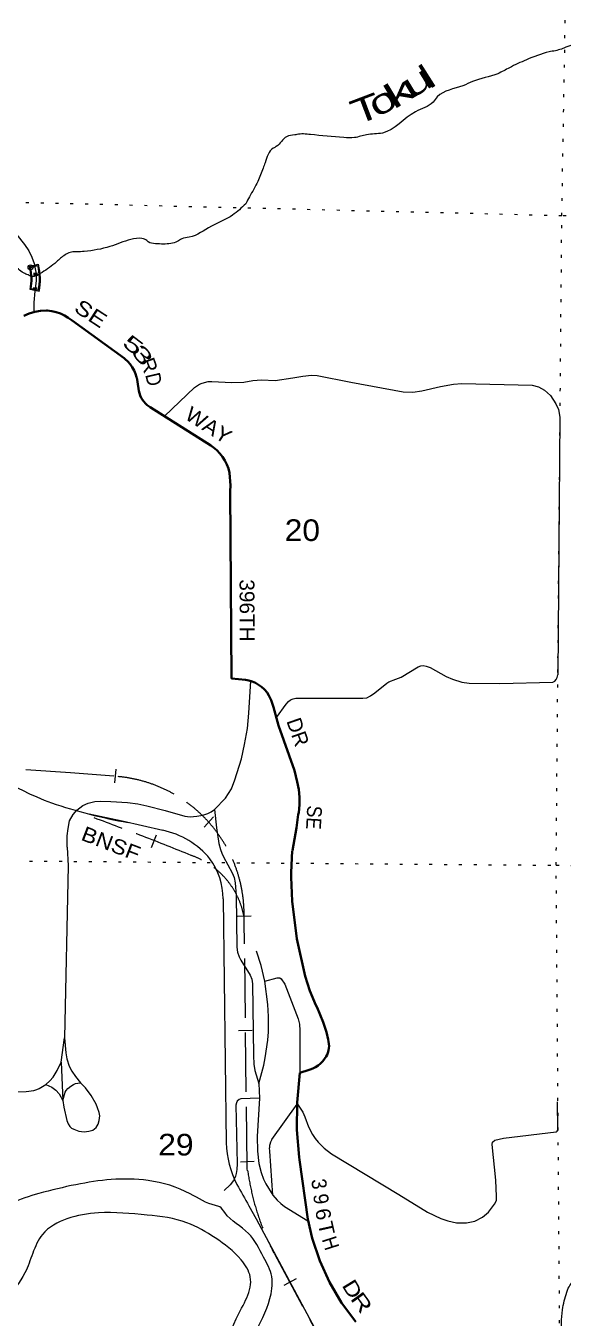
# Model space of a CAD drawing. Header units: feet. Extents: x -248627 to 3, y 0 to 184934.
# Drawn here: x -203169 to -198815, y 13142 to 23608 of the extents above; entities that cross this region are included whole.
import ezdxf

# ---------------------------------------------------------------- set-up
doc = ezdxf.new("R2010")
doc.units = ezdxf.units.FT
doc.header["$LTSCALE"] = 80
doc.header["$PDMODE"] = 32
doc.header["$PDSIZE"] = 40
doc.linetypes.add('DOTTED', pattern=[1.5, 0.3, -1.2])
doc.linetypes.add('LONG_DASHED', pattern=[7.5, 6, -1.5])
for name, color, linetype, lineweight in [('26', 7, 'Continuous', 40), ('29', 7, 'Continuous', 25), ('31', 7, 'Continuous', 13), ('34', 7, 'Continuous', 25), ('39', 7, 'Continuous', 13), ('41', 7, 'Continuous', 13), ('63', 7, 'Continuous', 25), ('7', 7, 'DOTTED', 13)]:
    doc.layers.add(name, color=color, linetype=linetype, lineweight=lineweight)
doc.layers.add('27', color=7, linetype='Continuous')

msp = doc.modelspace()

# ---------------------------------------------------------------- linework, layer by layer
at = {"layer": '26'}
for points in [[(-201009.79, 16928.86), (-200977.26, 17111.74), (-200961.5, 17219.88), (-200958.53, 17236.45), (-200951.58, 17298.87), (-200951.19, 17361.67), (-200957.37, 17424.16), (-200970.05, 17485.67), (-200993.46, 17577.47), (-201120.83, 17942.79), (-201129.3, 17972.32), (-201163.3, 18089.14), (-201170.51, 18113.91), (-201179.29, 18139.14), (-201181.85, 18146.51), (-201196.74, 18178.29), (-201199.78, 18183.33), (-201214.89, 18208.36), (-201236.82, 18233.33), (-201239.25, 18236.01), (-201260.65, 18255.13), (-201283.93, 18271.91), (-201308.84, 18286.16), (-201335.11, 18297.73), (-201362.44, 18306.5), (-201390.53, 18312.35), (-201501.84, 18323.11), (-201513.02, 19839.07), (-201512.33, 19885.9), (-201518.6, 19987.21), (-201527.51, 20021.75), (-201539.98, 20055.16), (-201555.87, 20087.09), (-201575.01, 20117.19), (-201597.2, 20145.11), (-201622.18, 20170.57), (-201649.69, 20193.27), (-201671.39, 20208.09), (-202162.72, 20520.84), (-202170.98, 20525.86), (-202186.64, 20537.13), (-202201.02, 20549.98), (-202213.99, 20564.25), (-202225.39, 20579.81), (-202235.11, 20596.47), (-202243.03, 20614.06), (-202249.06, 20632.38), (-202253.15, 20651.23), (-202255.25, 20670.4), (-202271.08, 20759), (-202271.34, 20760.11), (-202271.8, 20761.97), (-202280.52, 20790.08), (-202292.14, 20817.12), (-202306.51, 20842.81), (-202323.49, 20866.85), (-202342.89, 20888.98), (-202364.5, 20908.96), (-202373.13, 20916.6), (-202792.71, 21220.45), (-202827.05, 21242.87), (-202856.52, 21261.08), (-202889.49, 21277.07), (-202923.95, 21289.53), (-202959.52, 21298.31), (-202995.82, 21303.33), (-203002.6, 21303.19), (-203049.8, 21299.38), (-203096.35, 21290.65), (-203141.73, 21277.11), (-203185.44, 21258.89)], [(-200496.64, 13112.53), (-200610.84, 13266.98), (-200708.26, 13432.52), (-200787.85, 13607.33), (-200848.73, 13789.51), (-200884.35, 13943.74), (-200952.49, 14423.96), (-200955.57, 14445.37), (-200974.5, 14666.83), (-200970.19, 14889.05), (-200949.17, 15127.98), (-200874.69, 15153.15), (-200866.34, 15155.7), (-200843.32, 15164.56), (-200821.35, 15175.77), (-200800.68, 15189.22), (-200781.52, 15204.75), (-200764.09, 15222.21), (-200748.59, 15241.39), (-200735.17, 15262.08), (-200728.52, 15275.07), (-200721.8, 15291.96), (-200716.87, 15309.47), (-200713.81, 15327.39), (-200712.63, 15345.53), (-200713.36, 15363.69), (-200715.98, 15381.69), (-200720.47, 15399.3), (-200733.14, 15457.64), (-200758.97, 15540.43), (-200808.8, 15658.51), (-200818.31, 15677.4), (-200867.64, 15792.41), (-200904.67, 15911.95), (-200974.19, 16212.81), (-201011.88, 16519.29), (-201019.09, 16714.09), (-201019.49, 16751.09), (-201010.27, 16926.17), (-201010.26, 16926.25)]]:
    msp.add_lwpolyline(points, dxfattribs=at)
at = {"layer": '29'}
for p, q in [((-198843.46, 20438.02), (-198859.91, 18351.57)), ((-201333.9, 15848.85), (-201325.27, 15269.33)), ((-202883.92, 15216.26), (-202857, 15413.66)), ((-202883.92, 15216.26), (-202869.9, 14905.45)), ((-201280.94, 15042.36), (-201276.37, 14923.95)), ((-201176.42, 14589.04), (-200971.48, 14874.93))]:
    msp.add_line(p, q, dxfattribs=at)
for points in [[(-203666.8, 22549.37), (-203558, 22330.41), (-203498.83, 22238.32), (-203408.98, 22122.12), (-203181.07, 21837.08), (-203146, 21785.56), (-203119.71, 21734.03), (-203103.27, 21683.61), (-203093.42, 21639.75), (-203086.83, 21598.09), (-203084.65, 21545.47), (-203090.12, 21499.43), (-203097.8, 21457.77), (-203104.37, 21367.87), (-203105.84, 21287.73)], [(-202046.85, 20447.08), (-201802.64, 20679.4), (-201761.01, 20705.71), (-201741.28, 20714.48), (-201693.07, 20727.64), (-201662.39, 20727.64), (-201500.23, 20718.87), (-201403.8, 20723.25), (-201329.29, 20736.41), (-201259.17, 20740.79), (-201149.6, 20736.41), (-201004.96, 20758.34), (-200923.88, 20771.49), (-200853.75, 20778.07), (-200807.73, 20775.88), (-200535.99, 20723.25), (-200110.86, 20644.32), (-200034.15, 20642.13), (-199961.84, 20653.09), (-199808.44, 20688.17), (-199703.24, 20705.71), (-199637.51, 20710.1), (-199067.73, 20696.94), (-199015.14, 20683.79), (-198966.93, 20657.48), (-198918.71, 20613.62), (-198874.89, 20547.85), (-198852.97, 20499.61), (-198843.46, 20438.02)], [(-201139.29, 18005.75), (-201059.76, 18114.07), (-201042.22, 18136), (-201023.59, 18149.16), (-201002.78, 18159.02), (-200980.86, 18162.3), (-200809.93, 18162.3), (-200437.39, 18162.3), (-200406.7, 18166.7), (-200377.12, 18180.95), (-200340.96, 18206.15), (-200244.54, 18285.09), (-200229.19, 18294.96), (-200170.03, 18315.78), (-200128.38, 18333.33), (-199989.23, 18416.65), (-199968.42, 18425.41), (-199950.88, 18427.62), (-199926.77, 18423.23), (-199893.91, 18412.26), (-199762.42, 18337.71), (-199712.01, 18316.89), (-199636.41, 18293.87), (-199578.34, 18285.09), (-199328.52, 18280.7), (-198899, 18293.86), (-198884.18, 18299.9), (-198871.03, 18313.6), (-198865, 18329.5), (-198859.91, 18351.57)], [(-201639.55, 17262.45), (-201552.32, 17352.14), (-201504.11, 17428.88), (-201475.62, 17501.23), (-201423.02, 17672.26), (-201396.72, 17788.47), (-201372.62, 17917.84), (-201361.66, 18040.62), (-201346.88, 18302.41)], [(-202834.81, 16957.04), (-202835.42, 17047.36), (-202827.76, 17108.75), (-202814.6, 17170.15), (-202786.12, 17220.57), (-202755.43, 17256.76), (-202707.23, 17292.93), (-202663.39, 17313.76), (-202610.8, 17325.82), (-202564.77, 17329.11), (-202481.5, 17325.82), (-202345.62, 17317.05), (-202262.35, 17306.09), (-202188.93, 17291.84), (-202041.01, 17253.46), (-201881.03, 17207.42), (-201838.3, 17203.03), (-201784.61, 17207.42), (-201736.39, 17215.09), (-201694.76, 17229.34), (-201668.46, 17242.49), (-201639.55, 17262.45)], [(-201639.55, 17262.45), (-201623.53, 17112.04), (-201606, 16987.06), (-201592.85, 16936.62), (-201581.9, 16908.12), (-201568.75, 16878.52), (-201496.43, 16748.06), (-201482.18, 16711.87), (-201474.51, 16666.93), (-201465.75, 16566.07), (-201459.17, 16147.27), (-201453.71, 16105.6), (-201441.64, 16068.34), (-201426.31, 16042.02), (-201350.7, 15919.23), (-201338.65, 15888.53), (-201333.9, 15848.85)], [(-202834.81, 16957.04), (-202826.98, 16805.72), (-202857, 15413.66)], [(-201233.75, 15871.17), (-201261.95, 15997.08), (-201299.2, 16113.3)], [(-201280.94, 15042.36), (-201240.04, 15192.37), (-201229.07, 15249.38), (-201208.26, 15393), (-201202.78, 15462.07), (-201202.78, 15585.96), (-201209.35, 15681.34), (-201233.75, 15871.17)], [(-201233.75, 15871.17), (-201132.65, 15898.41), (-201111.83, 15898.41), (-201099.77, 15889.64), (-201071.29, 15845.79), (-200963.9, 15565.13), (-200952.95, 15522.37), (-200948.56, 15473.04), (-200949.17, 15127.98)], [(-202857, 15413.66), (-202845.79, 15291.41), (-202837.02, 15242.06), (-202818.39, 15183.95), (-202796.47, 15143.38), (-202767.98, 15100.62), (-202726.88, 15047.99)], [(-203008.54, 15034.83), (-202974.01, 15065.53), (-202948.8, 15094.04), (-202914.83, 15146.67), (-202883.92, 15216.26)], [(-201325.27, 15269.33), (-201322.2, 15198.94), (-201313.44, 15148.51), (-201280.94, 15042.36)], [(-203640.87, 14964.66), (-203460.05, 14975.62), (-203243.06, 14975.62), (-203166.89, 14978.91), (-203104.98, 14986.59), (-203081.41, 14993.16), (-203061.14, 15001.94), (-203008.54, 15034.83)], [(-203008.54, 15034.83), (-202958.66, 15012.9), (-202926.88, 14988.78), (-202898.39, 14958.08), (-202869.9, 14905.45)], [(-202869.9, 14905.45), (-202849.62, 14973.43), (-202843.04, 14986.59), (-202829.89, 15000.84), (-202803.59, 15021.67), (-202782.77, 15034.83), (-202767.42, 15041.41), (-202747.7, 15045.8), (-202726.88, 15047.99)], [(-202869.9, 14905.45), (-202862.77, 14851.72), (-202836.47, 14744.27), (-202825.51, 14715.76), (-202813.45, 14694.92), (-202800.3, 14681.77), (-202781.67, 14671.9), (-202738.93, 14656.55), (-202696.19, 14652.16), (-202657.83, 14655.45), (-202627.15, 14664.22), (-202598.66, 14686.15), (-202583.31, 14712.47), (-202574.55, 14743.17), (-202570.16, 14781.55), (-202574.55, 14806.76), (-202587.7, 14846.24), (-202599.75, 14875.84), (-202639.2, 14946.02), (-202685.23, 15007.42), (-202726.88, 15047.99)], [(-201276.37, 14923.95), (-201427.39, 14918.28), (-201439.46, 14913.89), (-201455.88, 14900.74), (-201463.56, 14886.49), (-201469.03, 14867.85), (-201455.88, 14392.04), (-201459.18, 14344.9), (-201465.75, 14313.1), (-201471.23, 14293.37), (-201475.61, 14279.12), (-201487.67, 14256.09), (-201512.86, 14223.2), (-201561.08, 14177.15)], [(-201276.37, 14923.95), (-201295.92, 14613.51), (-201291.54, 14495.11), (-201280.6, 14394.26), (-201263.05, 14321.89), (-201243.89, 14267.08), (-201225.79, 14229.79), (-201168.23, 14139.6)], [(-200968.11, 14875.61), (-200926.12, 14809.77), (-200908.58, 14772.49), (-200877.91, 14691.36), (-200846.13, 14628.87), (-200825.31, 14598.17), (-200801.2, 14568.57), (-200750.8, 14519.24), (-200693.82, 14474.29), (-200145.94, 14143.2), (-199913.64, 14000.67), (-199807.35, 13950.24), (-199750.37, 13930.5), (-199679.15, 13915.16), (-199599.15, 13912.96), (-199530.12, 13928.31), (-199469.86, 13959), (-199420.55, 14000.67), (-199371.24, 14064.25), (-199355.9, 14094.95), (-199354.8, 14127.85), (-199361.38, 14259.41), (-199389.87, 14548.84), (-199388.77, 14568.56), (-199367.95, 14583.92), (-199297.82, 14599.27), (-198872.67, 14651.89), (-198865, 14656.27), (-198857.33, 14669.44), (-198861.71, 14895.28)], [(-201176.42, 14589.04), (-201187.99, 14567.48), (-201192.92, 14549.93), (-201194.02, 14539.52), (-201194.44, 14520.36)], [(-201168.23, 14139.6), (-201193.09, 14494.84), (-201194.44, 14520.36)], [(-201168.23, 14139.6), (-201133.22, 14097.14), (-201103.64, 14070.83), (-201072.96, 14047.81), (-200884.49, 13931.6)]]:
    msp.add_lwpolyline(points, dxfattribs=at)
at = {"layer": '29', "linetype": 'DOTTED', "lineweight": 100}
msp.add_arc((-203535.14, 21553.4), 446.63, 348.4372, 14.90333, dxfattribs=at)
at = {"layer": '31'}
for p, q in [((-203140.81, 21657.75), (-203068.23, 21676.63)), ((-203131.23, 21651.97), (-203073.02, 21667.11)), ((-203060.52, 21456.34), (-203134.02, 21471.24)), ((-203066.97, 21465.81), (-203126.11, 21477.8))]:
    msp.add_line(p, q, dxfattribs=at)
for centre, radius, start, end in [((-203532.58, 21552.55), 473.63, 349.44764, 13.9978), ((-203532.58, 21552.55), 481.63, 348.43719, 14.90336), ((-203533.86, 21552.97), 406.63, 348.43718, 14.90342), ((-203533.86, 21552.97), 414.63, 349.55503, 13.81411)]:
    msp.add_arc(centre, radius, start, end, dxfattribs=at)
msp.add_point((-203131.23, 21651.97), dxfattribs=at)
at = {"layer": '34', "lineweight": 13}
msp.add_line((-201569.71, 16537.19), (-201546.88, 14561.56), dxfattribs=at)
for points in [[(-202656.1, 17226.45), (-202388.54, 17169.07), (-202059.65, 17093.38)], [(-201361.2, 14053.11), (-201304.39, 13945.88), (-200357.22, 12180.67), (-194820.18, 848.08)]]:
    msp.add_lwpolyline(points, dxfattribs=at)
for centre, radius, start, end in [((-202200.77, 16427.88), 680.3, 39.67597, 78.02803), ((-202134, 16530.91), 564.32, 0.63752, 35.94974), ((-200732.25, 14594.52), 815.3, 182.31684, 206.99028), ((-146176.06, 45574.45), 63553.08, 209.55689, 209.73468)]:
    msp.add_arc(centre, radius, start, end, dxfattribs=at)
at = {"layer": '39'}
for points in [[(-196449.15, 30719.48), (-196461.26, 30711.46), (-196485.88, 30600.67), (-196466.02, 30534.07), (-196464.21, 30485.68), (-196518.95, 30393.14), (-196547.48, 30310.59), (-196604.38, 30185.8), (-196637.11, 30060.93), (-196649.74, 29925.91), (-196628.02, 29823.02), (-196605.94, 29804.8), (-196596.05, 29762.43), (-196618.4, 29714.13), (-196632.87, 29621.45), (-196632.94, 29605.32), (-196635.1, 29569.04), (-196675.59, 29516.77), (-196736.16, 29476.66), (-196768.51, 29444.52), (-196776.67, 29418.34), (-196823.08, 29394.31), (-196843.39, 29352.05), (-196889.93, 29297.78), (-196902.23, 29243.39), (-196942.56, 29229.42), (-197009.53, 29102.65), (-197015.64, 29086.55), (-197034.04, 29018.07), (-197018.3, 28929.32), (-197034.71, 28854.79), (-197059.31, 28750.04), (-197055.53, 28689.55), (-197031.86, 28570.53), (-197032.16, 28495.94), (-197055.07, 28310.56), (-197057.51, 28207.76), (-197004.13, 27967.68), (-197004.49, 27880.99), (-197035.05, 27794.42), (-197101.93, 27687.81), (-197138.5, 27609.31), (-197254.7, 27262.98), (-197260.85, 27236.8), (-197313.84, 27081.76), (-197344.86, 26882.29), (-197343.77, 26658.52), (-197356.24, 26563.82), (-197370.99, 26404.61), (-197366.17, 26108.25), (-197391.56, 25807.97), (-197424.49, 25636.73), (-197496.02, 25378.95), (-197544.83, 25260.18), (-197597.72, 25131.34), (-197616.3, 25018.52), (-197612.8, 24891.5), (-197612.9, 24867.31), (-197627.63, 24712.14), (-197668.92, 24464.33), (-197707.7, 24337.46), (-197801.24, 24116.03), (-197833.66, 24065.75), (-197862.07, 24011.42), (-198005.7, 23850.65), (-198084.43, 23800.53), (-198201.7, 23684.01), (-198355.02, 23613.99), (-198558.66, 23548.17), (-198645.39, 23514.21), (-198687.81, 23480.08), (-198808.84, 23428.09), (-198829.01, 23420.1), (-198929.78, 23396.26), (-199113.28, 23332.39), (-199250.47, 23268.36), (-199345.3, 23220.31), (-199550.95, 23156.52), (-199627.61, 23122.51), (-199835.37, 23032.52), (-199869.78, 22990.31), (-200011.05, 22912.18), (-200279.57, 22739.75), (-200408.49, 22726.08), (-200505.24, 22702.23), (-200593.84, 22702.54), (-200863.55, 22727.67), (-200972.28, 22728.05), (-200990.42, 22724.08), (-201056.93, 22710.2), (-201139.81, 22629.85), (-201164.03, 22617.84), (-201230.96, 22499.14), (-201247.25, 22454.84), (-201289.98, 22348.15), (-201356.94, 22223.4), (-201387.37, 22167.06)], [(-201387.37, 22167.06), (-201494.47, 22074.7), (-201666, 21984.58), (-201845.57, 21896.51), (-201906.03, 21882.61), (-201942.37, 21860.56), (-201994.78, 21844.61), (-202117.62, 21843.03), (-202177.96, 21859.36), (-202187.98, 21869.48), (-202228.19, 21885.75), (-202318.83, 21878), (-202488.21, 21820.13), (-202695.77, 21780.53), (-202756.19, 21776.71), (-202788.41, 21776.82), (-202871.12, 21738.81), (-202935.79, 21682.59), (-203053.58, 21601.47)], [(-203052.58, 21602.09), (-203121.48, 21577.73), (-203161.67, 21594.68), (-203177.75, 21600.78), (-203260.06, 21661.55), (-203342.45, 21702.15), (-203378.66, 21710.34), (-203404.83, 21712.45), (-203469.4, 21678.4), (-203541.95, 21664.54), (-203674.81, 21673.07), (-203854.11, 21651.52), (-203926.4, 21700.16), (-203980.69, 21718.49), (-204129.48, 21769.4), (-204256.03, 21844.43), (-204332.29, 21905.18), (-204360.47, 21909.31), (-204396.74, 21901.37), (-204433.57, 21905.69)], [(-199079.24, 11809.83), (-199067.88, 11849.6), (-199043.17, 11982.57), (-199074.12, 12289.09), (-199073.94, 12333.44), (-199041.14, 12474.44), (-199004.64, 12538.82), (-198980.36, 12566.96), (-198891.15, 12715.83), (-198848.37, 12836.63), (-198836.2, 12856.75), (-198815.73, 12937.31), (-198829.21, 13088.55), (-198829.16, 13100.65), (-198820.66, 13209.48), (-198785.84, 13352.49), (-198773.62, 13384.7), (-198712.89, 13463.11), (-198532.97, 13635.85), (-198421.76, 13750.37), (-198357.12, 13798.52), (-198227.71, 13931.12), (-198185.09, 14013.63), (-198159.86, 14271.58), (-198141.33, 14372.31), (-198142.88, 14483.19), (-198120.42, 14559.71), (-198112.23, 14591.94), (-198075.31, 14757.12), (-198078.35, 14997.02), (-198082.24, 15031.3), (-198108.1, 15108), (-198152.06, 15190.8), (-198173.87, 15271.52), (-198167.58, 15331.97), (-198145.02, 15432.69), (-198116.5, 15513.23), (-198069.84, 15597.73), (-197968.62, 15728.41), (-197914.01, 15788.7), (-197802.92, 15872.98), (-197695.97, 15927.04), (-197546.72, 15986.99), (-197520.51, 15994.97), (-197302.89, 16032.51), (-197031.28, 15979.15), (-196966.93, 15958.77), (-196860.44, 15901.95), (-196774.18, 15825.04), (-196669.78, 15750.09), (-196384.38, 15622.09), (-196312, 15595.63), (-196203.32, 15581.14), (-196038.12, 15602.74), (-195981.72, 15608.59), (-195826.51, 15648.37), (-195681.24, 15718.42), (-195634.79, 15752.53), (-195602.48, 15776.61), (-195543.94, 15810.68), (-195511.58, 15846.85), (-195420.7, 15911.04), (-195267.08, 16053.64), (-194984.24, 16282.46), (-194774.14, 16449.05), (-194659.05, 16527.27), (-194620.73, 16543.26), (-194549.9, 16629.7), (-194450.84, 16724.1), (-194390.11, 16802.51), (-194327.39, 16876.88), (-194286.97, 16911.01), (-194214.06, 17015.59), (-194131.09, 17116.09), (-194098.6, 17180.49), (-194060.16, 17224.7), (-194052.07, 17234.76), (-194019.56, 17305.2), (-193831.26, 17558.55), (-193798.79, 17618.91), (-193731.86, 17737.62), (-193677.18, 17812.01), (-193612.16, 17954.92), (-193567.31, 18089.83), (-193552.5, 18263.14), (-193552.11, 18357.89), (-193575.6, 18521.26), (-193579.54, 18543.45), (-193627.17, 18712.95), (-193713.25, 18834.21), (-193759.11, 18943.23), (-193791.11, 18997.77), (-193806.88, 19080.47)], [(-203744.53, 13533.06), (-203617.24, 13637.45), (-203550.22, 13778.33), (-203436.73, 13955.33), (-203289.27, 14067.71), (-203063.41, 14151.59), (-202763.09, 14223.12), (-202477, 14264.45), (-202179.02, 14257.37), (-201837.15, 14149.33), (-201632.16, 14053.87), (-201597.97, 14043.67), (-201557.89, 13997.16), (-201365.28, 13829.17), (-201243.24, 13637.24), (-201177.44, 13479.76), (-201175.87, 13381.23), (-201287.85, 13072.94), (-201407.62, 12835.48), (-201469.18, 12555.48), (-201563.36, 12176.82), (-201782.04, 11883.26), (-202078.48, 11775.43), (-202324.43, 11703.71), (-202477.56, 11678.04), (-202570.22, 11670.3), (-202556.4, 11603.73), (-202566.77, 11529.17), (-202647.18, 11561.71), (-202677.62, 11505.37), (-202728.3, 11420.88), (-202869.06, 11467.74), (-203051.79, 11591.34), (-203242.35, 11767.39), (-203370.23, 12009.75), (-203536.53, 12209.9), (-203863.38, 12541.65), (-204089.68, 12840.79), (-204125.09, 13044.53), (-204078.15, 13197.57), (-203980.88, 13348.43), (-203849.56, 13454.81), (-203744.53, 13533.06)], [(-203337.45, 13292.55), (-203176.8, 13508.91), (-203113.72, 13667.95), (-203034.57, 13820.88), (-202836.72, 13947.19), (-202580.8, 13994.68), (-202186.21, 13977.18), (-201864.29, 13915.58), (-201635.25, 13791.81), (-201424.55, 13615.69), (-201350.62, 13476.34), (-201464.77, 13138.06), (-201605.1, 12799.88), (-201716.66, 12602.71), (-201812.55, 12296.62), (-201897.9, 12107.43), (-202067.45, 12007.22), (-202389.89, 11943.84), (-202635.87, 11864.06), (-202827.71, 11729.66), (-202984.63, 11764.48), (-203080.77, 11887.78), (-203202.46, 12166.4), (-203215.91, 12321.68), (-203210.87, 12567.6), (-203240.73, 12652.37), (-203203.99, 12773.2), (-203221.26, 12978.88), (-203281.18, 13098.03), (-203329.87, 13009.5), (-203368.32, 12963.27), (-203392.52, 12953.27), (-203344.63, 12848.28), (-203314.67, 12787.7), (-203387.27, 12761.74), (-203455.54, 12808.35), (-203513.53, 12905.31), (-203561.65, 12955.88), (-203559.79, 12919.58), (-203531.88, 12850.95), (-203577.98, 12901.5), (-203619.92, 12986.32), (-203569.25, 13066.78), (-203417.7, 13197.28), (-203337.45, 13292.55)]]:
    msp.add_spline(points, degree=3, dxfattribs=at)
at = {"layer": '63'}
for p, q in [((-202448.95, 17477.68), (-202436.6, 17587.6)), ((-201723.22, 17118.1), (-201650.06, 17201.05)), ((-202150.61, 16953.89), (-202110.23, 17056.86)), ((-201344.79, 16397.32), (-201455.38, 16395.46)), ((-201335.59, 15471.11), (-201446.2, 15469.83)), ((-201320.1, 14410.66), (-201430.6, 14405.84)), ((-200980.09, 13460.16), (-201077.55, 13407.87))]:
    msp.add_line(p, q, dxfattribs=at)
at = {"layer": '63', "linetype": 'LONG_DASHED'}
for points in [[(-202455.36, 17530.63), (-202806.9, 17557.16), (-203169.48, 17582.91)], [(-201372.64, 14335.05), (-201375.23, 14351.71), (-201376.1, 14365.94), (-201376.46, 14374.43), (-201399.29, 16350.07), (-201399.46, 16359.92), (-201399.85, 16369.72), (-201400.41, 16379.52), (-201401.08, 16389.37), (-201401.2, 16390.68)], [(-194821.16, 847.59), (-200358.19, 12180.16), (-201156.46, 13667.85)]]:
    msp.add_lwpolyline(points, dxfattribs=at)
at = {"layer": '63', "lineweight": 13}
for centre, radius, start, end in [((-202169.66, 19487.64), 2312.04, 224.50666, 249.97858), ((-201664.42, 21093.77), 3994.8, 251.05707, 260.26456)]:
    msp.add_arc(centre, radius, start, end, dxfattribs=at)
at = {"layer": '63', "linetype": 'LONG_DASHED'}
for centre, radius, start, end in [((-202524.82, 16408.57), 1124.22, 359.09065, 86.45747), ((-212207.88, -8845.6), 27749.6, 68.03594, 69.7759), ((-202040.33, 16274.82), 649.99, 10.27157, 70.93574), ((-199298.87, 14630.82), 2094.07, 188.13696, 207.31603)]:
    msp.add_arc(centre, radius, start, end, dxfattribs=at)
at = {"layer": '7'}
for points in [[(-198871.97, 16809.97), (-198826.18, 22069.32), (-198733.98, 27352.7), (-198662.05, 32601.88), (-198540.23, 37799.05)], [(-188192.91, 22130.38), (-193511.96, 22165.7), (-198826.18, 22069.32), (-204236.11, 22201.07)], [(-204219.84, 16852.8), (-198871.97, 16809.97), (-193570.37, 16775.35), (-188123.57, 16794.67)], [(-198832.06, 11542.14), (-198865.69, 15981.51), (-198871.97, 16809.97)]]:
    msp.add_lwpolyline(points, dxfattribs=at)

# ---------------------------------------------------------------- texts
at = {"layer": '27'}
for s, rotation, width, p in [('SE', 326.86, 1.25, (-202787.75, 21300.81)), ('5', 322.664, 1.75, (-202397.22, 21023.3)), ('3', 309.973, 1.85, (-202324.83, 20967.01)), ('D', 283.026, 0.9, (-202202.68, 20782.27)), ('WAY', 327.522, 1.1, (-201890.66, 20430.64)), ('396TH', 270.223, 1.05, (-201437.52, 19125.49)), ('SE', 266.927, 0.9, (-200888.54, 17296.04)), ('3', 277.284, 0.95, (-200857.03, 14263.58)), ('9', 277.284, 0.95, (-200841.47, 14141.85)), ('6', 280.234, 1.05, (-200825.91, 14020.12)), ('T', 282.53, 1.1, (-200804.61, 13910.71)), ('H', 287.653, 0.9, (-200772.68, 13781.17)), ('D', 301.368, 1.25, (-200612.49, 13408.11)), ('R', 305.91, 1.4, (-200544.75, 13299.29))]:
    msp.add_text(s, height=120, rotation=rotation, dxfattribs=dict(at, width=width)).set_placement(p)
for s, rotation, p in [('R', 289.971, (-202247.72, 20893.07)), ('DR', 289.221, (-201059.47, 17978.24))]:
    msp.add_text(s, height=120, rotation=rotation, dxfattribs=at).set_placement(p)
at = {"layer": '41'}
for s, rotation, width, p in [('u', 31.069, 1.65, (-200054.83, 23008.15)), ('l', 32.363, 1.3, (-199896.19, 23092.4)), ('k', 31.267, 1.7, (-200189.63, 22926.08)), ('T', 20.768, 1.45, (-200490.84, 22801.31)), ('o', 29.283, 1.45, (-200327.16, 22859.54))]:
    msp.add_text(s, height=200, rotation=rotation, dxfattribs=dict(at, width=width)).set_placement(p)
at = {"layer": '63', "width": 1.15}
msp.add_text('BNSF', height=120, rotation=338.906, dxfattribs=at).set_placement((-202730.48, 17017.62))
at = {"layer": '7', "width": 1.1}
for s, p in [('20', (-201072.46, 19436.61)), ('29', (-202097.1, 14460.38))]:
    msp.add_text(s, height=175, rotation=359.8, dxfattribs=at).set_placement(p)

doc.saveas('drawing.dxf')
